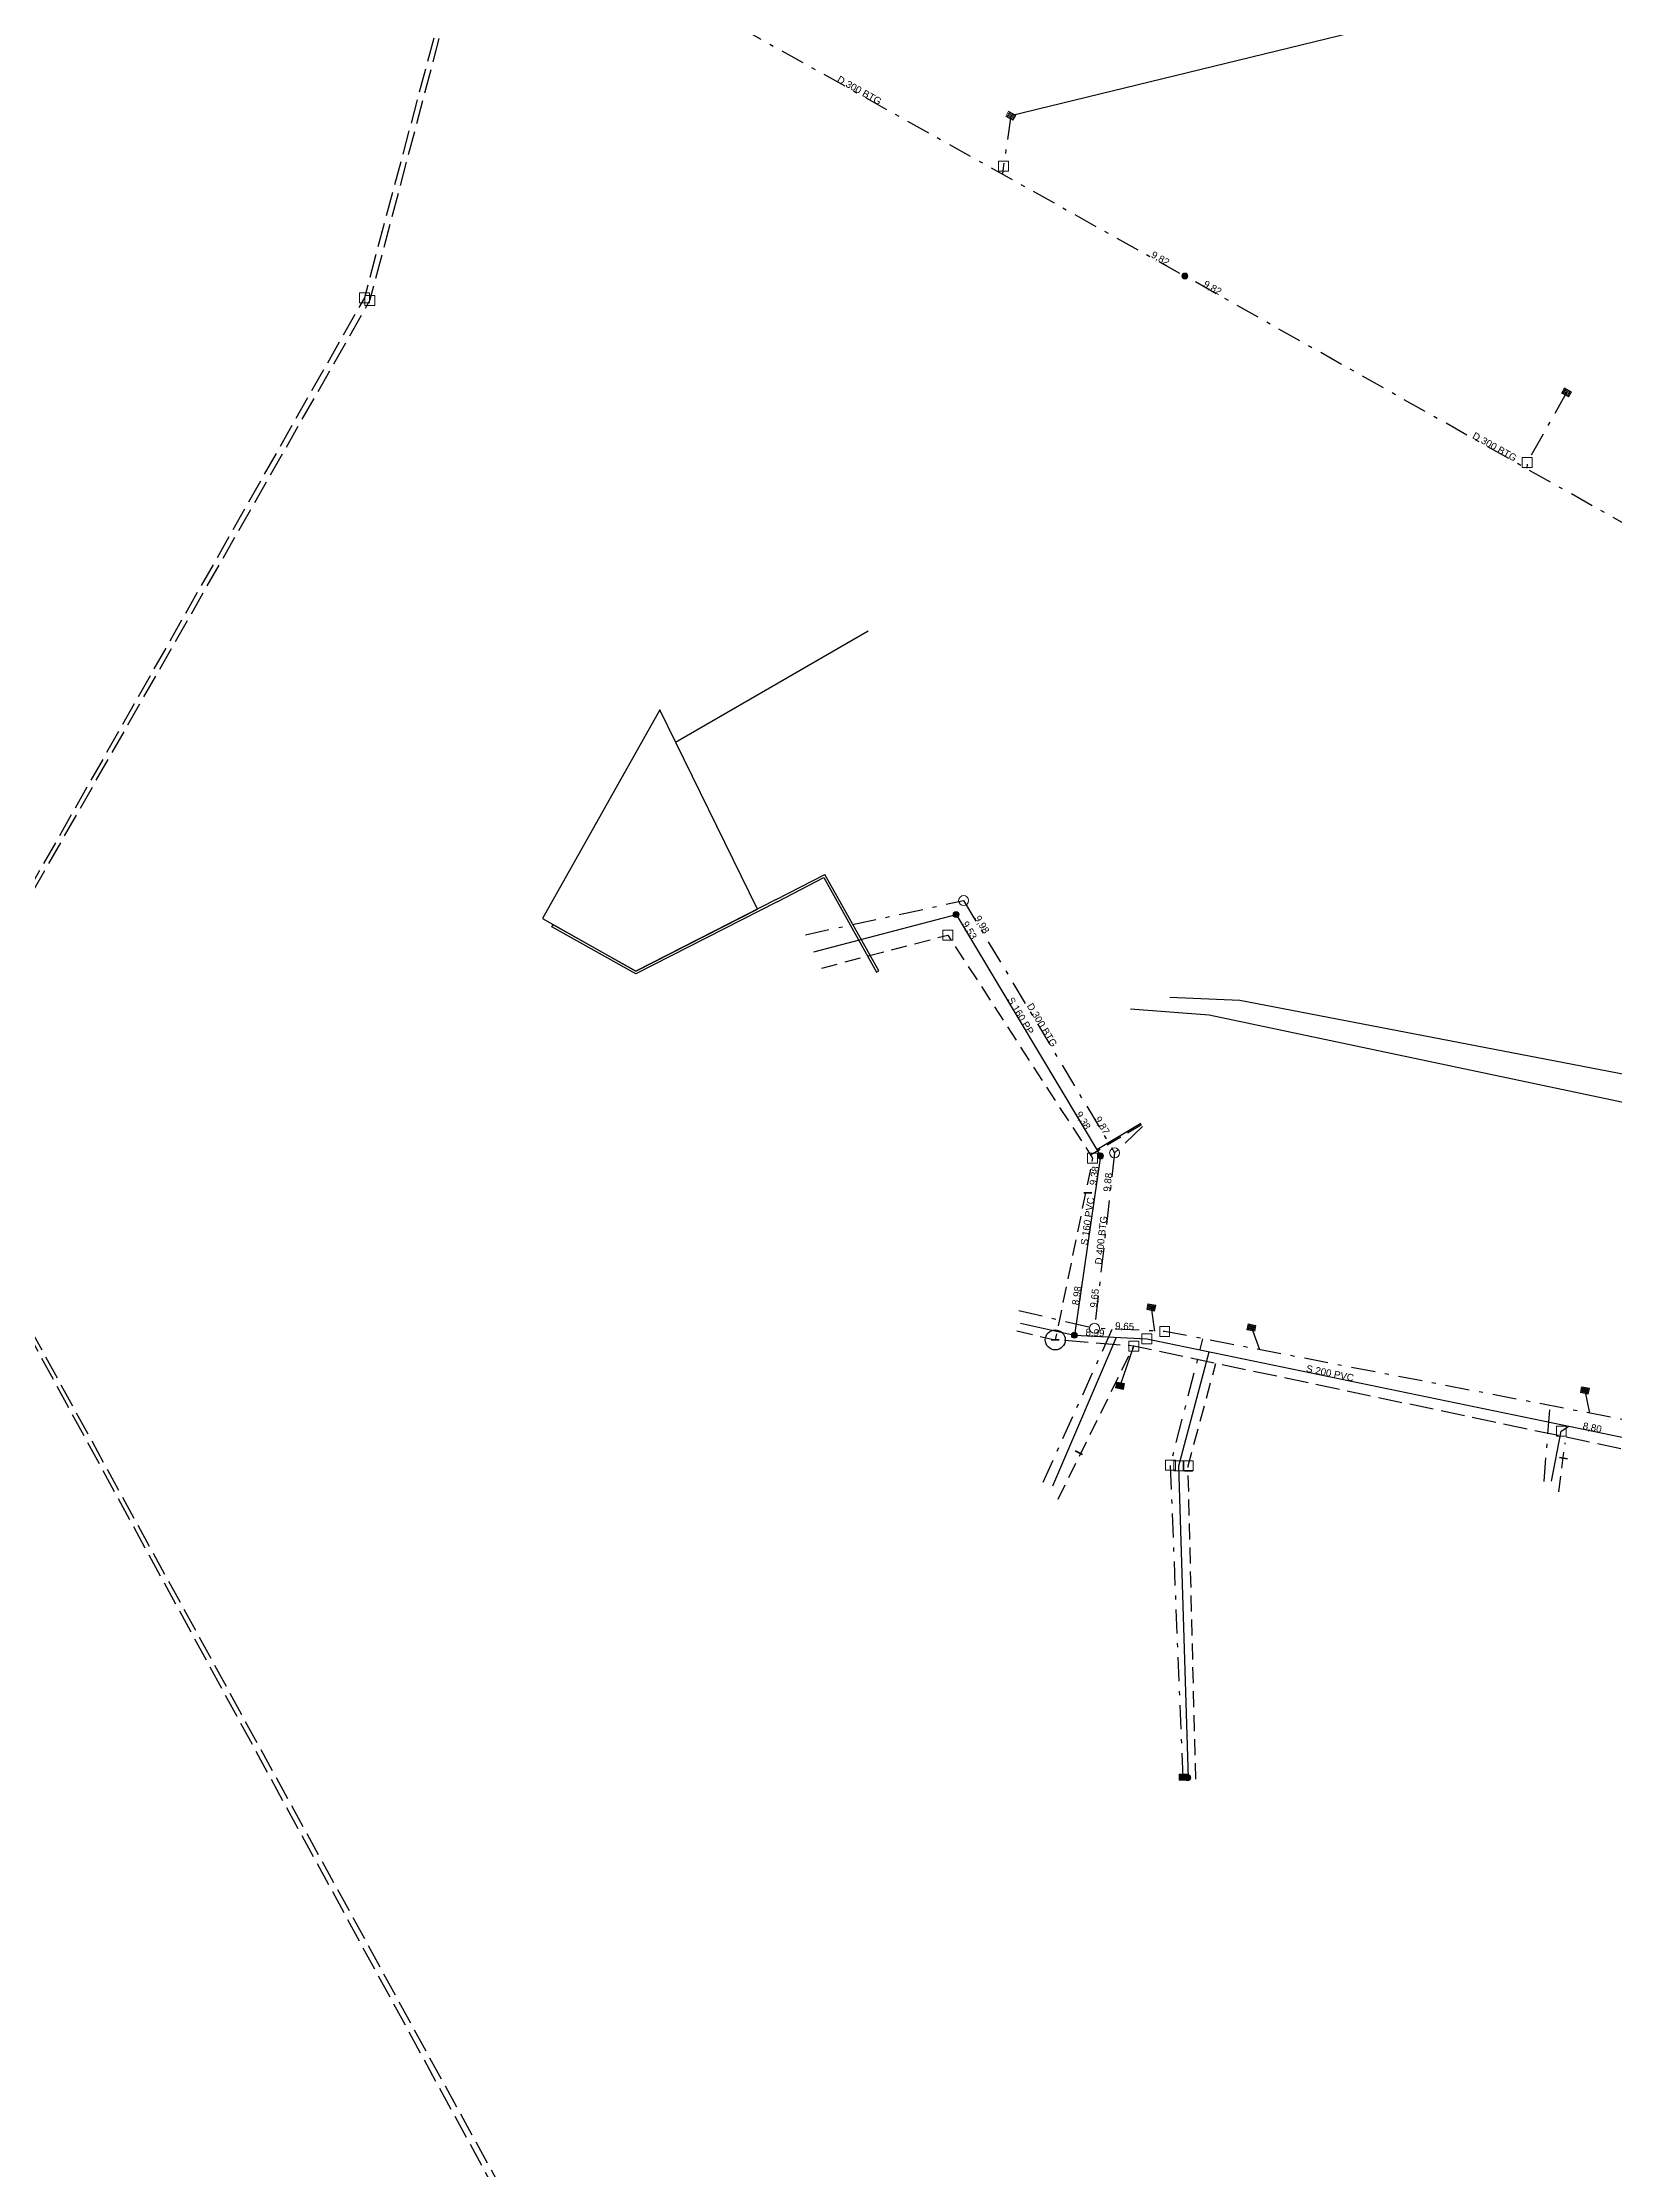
# Model space of a CAD drawing. Header units: metres. Extents: x 119005 to 120452, y 6146783 to 6149515.
# Drawn here: x 119285.7 to 119443, y 6148443.7 to 6148656.6 of the extents above; entities that cross this region are included whole.
import ezdxf
from ezdxf.enums import TextEntityAlignment as Align

# ---------------------------------------------------------------- set-up
doc = ezdxf.new("R2010")
doc.units = ezdxf.units.M
doc.header["$LTSCALE"] = 0.4
for name, pattern in [('dränledning', [0]), ('Heldragen__fast_', [0]), ('Heldragen__skalber__', [0]), ('Streck_prick__fast_', [12, 6, -2.5, 1, -2.5]), ('Streckad', [8, 6, -2]), ('Streckad2', [6, 4, -2]), ('Stödmur', [0])]:
    doc.linetypes.add(name, pattern=pattern)
for name, color, linetype in [('51_B-ledn-D', 83, 'BDAG'), ('51_B-ledn-V', 173, 'BV'), ('AD_LINE', 83, 'Streck_prick__fast_'), ('ADR_LINE', 3, 'dränledning'), ('AV_LINE', 173, 'Heldragen__fast_'), ('D_LINE', 83, 'Streck_prick__fast_'), ('D_TEXT', 7, 'Continuous'), ('DIB_POINT', 83, 'Continuous'), ('DNB_POINT', 83, 'Continuous'), ('DPL_POINT', 83, 'Continuous'), ('DRB_POINT', 83, 'Continuous'), ('S_LINE', 243, 'Heldragen__fast_'), ('S_TEXT', 7, 'Continuous'), ('SD_LINE', 83, 'Streck_prick__fast_'), ('SIB_POINT', 243, 'Continuous'), ('SPL_POINT', 243, 'Continuous'), ('SS_LINE', 243, 'Heldragen__fast_'), ('STMURK_LINE', 7, 'Stödmur'), ('STÖDM_LINE', 7, 'Stödmur'), ('SV_LINE', 173, 'Streckad2'), ('TSKÄRTL_LINE', 7, 'Heldragen__fast_'), ('V_LINE', 173, 'Streckad'), ('VAG_POINT', 173, 'Continuous'), ('VBP_POINT', 173, 'Continuous'), ('VPL_POINT', 173, 'Continuous'), ('VSV_POINT', 173, 'Continuous')]:
    doc.layers.add(name, color=color, linetype=linetype)
doc.styles.add('ISO', font='iso.shx')
doc.styles.add('Standard_CAD', font='ARIAL.TTF', dxfattribs={"height": 0.2})
doc.linetypes.add('BDAG', pattern='A,5,-1.5,1,-1.5,5,["/",ISO,S=2,R=0,X=-1,Y=-1],5,-1.5,1,-1.5,5', length=28)
doc.linetypes.add('BV', pattern='A,3,-2,3,["/",ISO,S=2,R=0,X=-1,Y=-1],3,-2,6,-2,3', length=24)

# ---------------------------------------------------------------- blocks, each defined once
blk = doc.blocks.new('DRB')
blk.add_hatch(color=0).paths.add_polyline_path([(0.3, 0.3), (0.3, -0.3)], flags=0)
at = {"color": 0, "linetype": 'Heldragen__skalber__', "lineweight": 0, "flags": 128}
for points in [[(-0.4, -0.3), (-0.4, 0.3), (0.4, 0.3), (0.4, -0.3), (-0.4, -0.3)], [(-0.3, 0.3), (-0.3, -0.3)], [(-0.2, 0.3), (-0.2, -0.3)], [(-0.1, 0.3), (-0.1, -0.3)], [(0, 0.3), (0, -0.3)], [(0.1, 0.3), (0.1, -0.3)], [(0.2, 0.3), (0.2, -0.3)], [(0.3, 0.3), (0.3, -0.3), (0.3, 0.3)]]:
    blk.add_lwpolyline(points, dxfattribs=at)
blk = doc.blocks.new('SIB')
blk.add_hatch(color=0).paths.add_polyline_path([(0.3, 0, 1), (-0.3, 0, 1)], flags=0)
at = {"color": 0, "linetype": 'Heldragen__skalber__', "lineweight": 0, "flags": 128}
blk.add_lwpolyline([(0.3, 0, 1), (-0.3, 0, 1), (0.3, 0)], format="xyb", dxfattribs=at)
blk = doc.blocks.new('VBP')
blk.add_hatch(color=0).paths.add_polyline_path([(0.4, -0.3), (-0.4, -0.3), (-0.4, 0.3), (0.4, 0.3)], flags=0)
at = {"color": 0, "linetype": 'Heldragen__skalber__', "lineweight": 0, "flags": 128}
blk.add_lwpolyline([(0.4, -0.3), (-0.4, -0.3), (-0.4, 0.3), (0.4, 0.3), (0.4, -0.3)], dxfattribs=at)
blk = doc.blocks.new('Ventil')
at = {"color": 0, "linetype": 'Heldragen__skalber__', "lineweight": 35, "flags": 128}
blk.add_lwpolyline([(-0.4, 0), (0.4, 0)], dxfattribs=at)
blk = doc.blocks.new('Rektangel')
at = {"color": 0, "linetype": 'Heldragen__skalber__', "lineweight": 0, "flags": 128}
blk.add_lwpolyline([(-0.5, -0.5), (-0.5, 0.5), (0.5, 0.5), (0.5, -0.5), (-0.5, -0.5)], dxfattribs=at)
blk = doc.blocks.new('NB')
at = {"color": 0, "linetype": 'Heldragen__skalber__', "lineweight": 0}
blk.add_circle((0, 0), 0.5, dxfattribs=at)
blk = doc.blocks.new('Cirkel')
blk.add_ellipse((0, 0), major_axis=(0.5, 0), ratio=1)
blk = doc.blocks.new('DIB')
blk.add_hatch(color=0).paths.add_polyline_path([(0.3, 0, 1), (-0.3, 0, 1)], flags=0)
at = {"color": 0, "linetype": 'Heldragen__skalber__', "lineweight": 0, "flags": 128}
blk.add_lwpolyline([(0.3, 0, 1), (-0.3, 0, 1), (0.3, 0)], format="xyb", dxfattribs=at)

msp = doc.modelspace()

# ---------------------------------------------------------------- linework, layer by layer
at = {"layer": '51_B-ledn-D', "flags": 128}
msp.add_lwpolyline([(119516.12, 6148539.41), (119405.5, 6148560.69), (119398.49, 6148561)], dxfattribs=at)
at = {"layer": '51_B-ledn-V', "flags": 128}
msp.add_lwpolyline([(119516.99, 6148536.78), (119512.03, 6148536.11), (119402.41, 6148559.23), (119394.56, 6148559.85)], dxfattribs=at)
at = {"layer": 'AD_LINE', "flags": 128}
for points in [[(119382.57, 6148649.26), (119381.73, 6148643.48)], [(119438.19, 6148621.57), (119434.26, 6148614.57), (119434.23, 6148613.94)], [(119396.63, 6148529.98), (119396.94, 6148527.62)], [(119406.65, 6148527.96), (119407.45, 6148525.76)], [(119399.81, 6148482.97), (119398.55, 6148514.2), (119401.8, 6148526.84)], [(119440.03, 6148521.68), (119440.49, 6148519.4)]]:
    msp.add_lwpolyline(points, dxfattribs=at)
at = {"layer": 'ADR_LINE', "flags": 128}
msp.add_lwpolyline([(119440.83, 6148663.46), (119382.57, 6148649.26)], dxfattribs=at)
at = {"layer": 'AV_LINE', "flags": 128}
msp.add_lwpolyline([(119393.51, 6148522.14), (119394.87, 6148526.11)], dxfattribs=at)
at = {"layer": 'D_LINE', "flags": 128}
for points in [[(119334.52, 6148669.81), (119399.99, 6148633.22)], [(119461.67, 6148598.45), (119399.99, 6148633.22)], [(119377.85, 6148570.71), (119392.96, 6148545.45)], [(119392.96, 6148545.45), (119390.95, 6148527.89)], [(119508.58, 6148506.3), (119397.97, 6148527.58), (119390.95, 6148527.89)]]:
    msp.add_lwpolyline(points, dxfattribs=at)
at = {"layer": 'S_LINE', "flags": 128}
for points in [[(119377.09, 6148569.31), (119391.55, 6148545.14)], [(119391.55, 6148545.14), (119388.93, 6148527.2)], [(119388.93, 6148527.2), (119396.19, 6148526.85), (119444.57, 6148516.82)]]:
    msp.add_lwpolyline(points, dxfattribs=at)
at = {"layer": 'SD_LINE', "flags": 128}
for points in [[(119362.02, 6148567.29), (119377.85, 6148570.71)], [(119395.75, 6148548.08), (119392.96, 6148545.45)], [(119383.37, 6148529.68), (119390.95, 6148527.89)], [(119385.82, 6148512.49), (119392.73, 6148527.81)], [(119435.95, 6148512.55), (119436.54, 6148520.16)]]:
    msp.add_lwpolyline(points, dxfattribs=at)
at = {"layer": 'SS_LINE', "flags": 128}
for points in [[(119362.85, 6148565.59), (119377.09, 6148569.31)], [(119395.57, 6148548.39), (119391.17, 6148545.77)], [(119383.54, 6148528.4), (119388.93, 6148527.2)], [(119386.77, 6148512.14), (119393.14, 6148527)], [(119400.34, 6148482.85), (119399.38, 6148514.11), (119402.43, 6148525.55)], [(119436.7, 6148512.59), (119437.67, 6148517.6), (119438.42, 6148518.1)]]:
    msp.add_lwpolyline(points, dxfattribs=at)
at = {"layer": 'STMURK_LINE', "flags": 128}
for points in [[(119359.07, 6148570.8), (119363.96, 6148573.32)], [(119359.19, 6148570.59), (119363.85, 6148573.03), (119369.14, 6148563.55), (119369.35, 6148563.67), (119363.96, 6148573.32)], [(119359.19, 6148570.59), (119345.03, 6148563.36), (119336.65, 6148568.07)], [(119359.07, 6148570.8), (119345.03, 6148563.65), (119336.77, 6148568.29)], [(119336.65, 6148568.07), (119336.77, 6148568.29)]]:
    msp.add_lwpolyline(points, dxfattribs=at)
at = {"layer": 'STÖDM_LINE', "flags": 128}
msp.add_lwpolyline([(119349.02, 6148586.57), (119368.3, 6148597.7)], dxfattribs=at)
at = {"layer": 'SV_LINE', "flags": 128}
for points in [[(119363.66, 6148563.95), (119376.27, 6148567.26), (119390.76, 6148544.92), (119387.02, 6148526.73)], [(119395.64, 6148548.26), (119390.56, 6148545.23)], [(119383.18, 6148527.64), (119387.02, 6148526.73)], [(119387.32, 6148510.8), (119394.87, 6148526.11)], [(119401.08, 6148482.76), (119400.31, 6148514.11), (119403.09, 6148524.38)], [(119437.41, 6148511.52), (119438.06, 6148516.42)]]:
    msp.add_lwpolyline(points, dxfattribs=at)
at = {"layer": 'TSKÄRTL_LINE', "flags": 128}
msp.add_lwpolyline([(119335.69, 6148568.9), (119345.03, 6148563.65), (119357.22, 6148569.84), (119347.43, 6148589.8), (119335.69, 6148568.9)], dxfattribs=at)
at = {"layer": 'V_LINE', "flags": 128}
for points in [[(119004.61, 6149515.04), (119028.7, 6149480.24), (119038.78, 6149436.47), (119050.06, 6149383.53), (119055.3, 6149361.6), (119056.56, 6149357.25), (119070.32, 6149311.29), (119078.19, 6149308.94), (119086.24, 6149309.07), (119091.29, 6149309.92), (119121.41, 6149315.9), (119122.59, 6149315.18), (119149.3, 6149214.29), (119135.75, 6149185.6), (119182.93, 6149075.31), (119258.92, 6148953.78), (119287.27, 6148934.4), (119314.13, 6148864.87), (119344.54, 6148730.83), (119317.87, 6148631.05), (119276.53, 6148558.1), (119273.82, 6148551.46), (119273.83, 6148549.58), (119277, 6148540.63), (119346, 6148414.01), (119346.29, 6148413.49), (119419.77, 6148286.07), (119566.38, 6148045.9), (119594.94, 6147999.31), (119603.58, 6147985.48), (119645.01, 6147923.87), (119686.24, 6147863.43), (119757.09, 6147760.23), (119760.04, 6147755.94), (119843.7, 6147634.12), (119865.01, 6147598.47), (119885.58, 6147564.18), (119895.8, 6147547.1), (119916.25, 6147512.95), (119945.2, 6147465.62), (120033.72, 6147346.13), (120104.42, 6147250.61), (120314.14, 6146966.06), (120450.37, 6146783.1), (120450.7, 6146782.65)], [(120451.65, 6146782.97), (120451.59, 6146783.06), (120450.84, 6146783.97), (120314.65, 6146966.6), (120104.98, 6147251.13), (120034.35, 6147346.46), (119945.74, 6147466.1), (119916.87, 6147513.29), (119896.5, 6147547.53), (119886.39, 6147564.5), (119865.75, 6147598.85), (119844.61, 6147634.07), (119760.63, 6147756.44), (119757.68, 6147760.65), (119686.93, 6147863.84), (119686.58, 6147864.23), (119645.61, 6147924.26), (119604.28, 6147985.55), (119595.57, 6147999.54), (119567.1, 6148046.18), (119420.5, 6148286.45), (119346.95, 6148414), (119346.61, 6148414.37), (119277.36, 6148540.77), (119274.22, 6148549.52), (119274.2, 6148551.51), (119276.88, 6148557.91), (119318.43, 6148630.77), (119344.9, 6148730.82), (119314.46, 6148864.98), (119287.55, 6148934.64), (119259.2, 6148954.09), (119183.79, 6149075.68), (119137.3, 6149184.14)], [(119509.45, 6148503.67), (119504.49, 6148502.99), (119394.87, 6148526.11), (119387.02, 6148526.73)]]:
    msp.add_lwpolyline(points, dxfattribs=at)

# ---------------------------------------------------------------- block references
at = {"layer": 'DIB_POINT'}
msp.add_blockref('DIB', (119399.99, 6148633.22), dxfattribs=at)
at = {"layer": 'DNB_POINT'}
for p in [(119377.85, 6148570.71), (119392.96, 6148545.45), (119390.95, 6148527.89)]:
    msp.add_blockref('NB', p, dxfattribs=at)
at = {"layer": 'DPL_POINT'}
for p in [(119381.83, 6148644.23), (119434.26, 6148614.57), (119397.97, 6148527.58), (119398.55, 6148514.2)]:
    msp.add_blockref('Rektangel', p, dxfattribs=at)
at = {"layer": 'DRB_POINT'}
for p, rotation in [((119382.57, 6148649.26), 332.3605159628893), ((119438.19, 6148621.57), 331.1802229049197), ((119396.63, 6148529.98), 169.1534880198743), ((119406.65, 6148527.96), 169.1534880198743), ((119440.03, 6148521.68), 169.1534880198743)]:
    msp.add_blockref('DRB', p, dxfattribs=dict(at, rotation=rotation))
msp.add_blockref('DRB', (119399.81, 6148482.97), dxfattribs=at)
at = {"layer": 'SIB_POINT'}
for p in [(119377.09, 6148569.31), (119391.55, 6148545.14), (119388.93, 6148527.2), (119400.28, 6148482.91)]:
    msp.add_blockref('SIB', p, dxfattribs=at)
at = {"layer": 'SPL_POINT'}
for p in [(119396.19, 6148526.85), (119437.67, 6148517.6), (119399.38, 6148514.11)]:
    msp.add_blockref('Rektangel', p, dxfattribs=at)
at = {"layer": 'VAG_POINT', "xscale": 2, "yscale": 2}
msp.add_blockref('Cirkel', (119387.02, 6148526.73), dxfattribs=at)
at = {"layer": 'VBP_POINT', "rotation": 169.147758441923}
msp.add_blockref('VBP', (119393.51, 6148522.14), dxfattribs=at)
at = {"layer": 'VPL_POINT'}
for p in [(119317.87, 6148631.05), (119318.43, 6148630.77), (119376.27, 6148567.26), (119390.76, 6148544.92), (119394.87, 6148526.11), (119400.31, 6148514.11)]:
    msp.add_blockref('Rektangel', p, dxfattribs=at)
at = {"layer": 'VSV_POINT'}
for p in [(119390.28, 6148541.44), (119387.02, 6148526.73), (119400.36, 6148513.64)]:
    msp.add_blockref('Ventil', p, dxfattribs=at)
for p, rotation in [((119389.37, 6148515.45), 334.2340879529671), ((119437.88, 6148514.89), 169.147758441923)]:
    msp.add_blockref('Ventil', p, dxfattribs=dict(at, rotation=rotation))

# ---------------------------------------------------------------- texts
at = {"layer": 'D_TEXT', "style": 'Standard_CAD'}
for s, rotation, p in [('D 300 BTG', -29.1998, (119367.25, 6148651.51)), ('9,82', -29.1998, (119397.37, 6148634.68)), ('9,82', -29.4113, (119402.6, 6148631.75)), ('D 300 BTG', -29.4113, (119430.83, 6148615.83)), ('9,98', -59.1089, (119379.39, 6148568.14)), ('D 300 BTG', -59.1089, (119385.4, 6148558.08)), ('9,87', -59.1089, (119391.42, 6148548.03)), ('9,88', 83.4805, (119392.62, 6148542.47)), ('D 400 BTG', 83.4805, (119391.95, 6148536.67)), ('9,65', 83.4805, (119391.29, 6148530.87)), ('9,65', -2.5089, (119393.95, 6148527.76))]:
    msp.add_text(s, height=0.7, rotation=rotation, dxfattribs=at).set_placement(p, align=Align.CENTER)
at = {"layer": 'S_TEXT', "style": 'Standard_CAD'}
for s, rotation, p in [('9,53', -59.1205, (119378.63, 6148566.74)), ('S 160 PP', -59.1205, (119384.32, 6148557.23)), ('9,38', -59.1205, (119390.01, 6148547.71)), ('8,99', -2.831, (119391.93, 6148527.06)), ('S 200 PVC', -11.7047, (119416.82, 6148522.57)), ('8,80', -11.7047, (119441.63, 6148517.43))]:
    msp.add_text(s, height=0.7, rotation=rotation, dxfattribs=at).set_placement(p, align=Align.RIGHT)
for s, p in [('9,38', (119391.12, 6148542.17)), ('S 160 PVC', (119390.24, 6148536.17)), ('8,98', (119389.37, 6148530.17))]:
    msp.add_text(s, height=0.7, rotation=81.7036, dxfattribs=at).set_placement(p)

doc.saveas('drawing.dxf')
